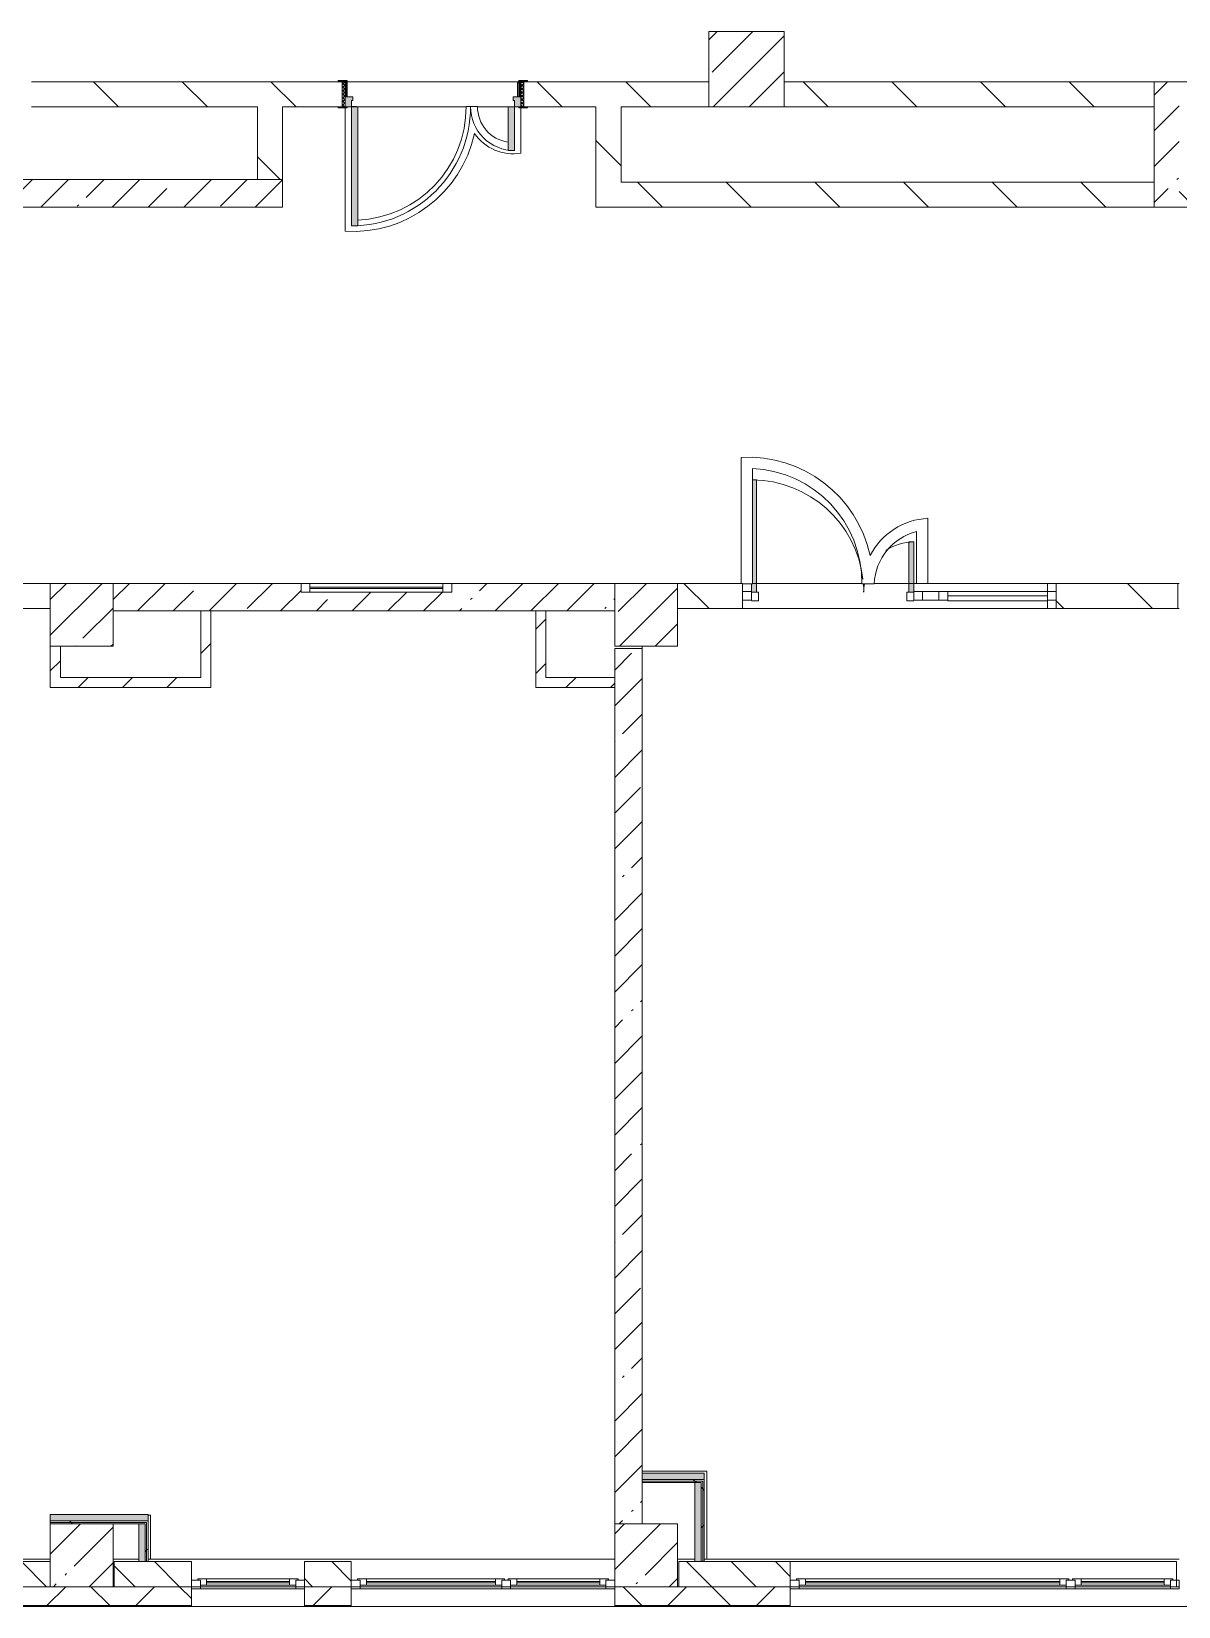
# Model space of a CAD drawing. Header units: millimetres. Extents: x -2911 to 185522, y -8553 to 29000.
# Drawn here: x 101272 to 110417, y -258 to 12300 of the extents above; entities that cross this region are included whole.
import ezdxf

# ---------------------------------------------------------------- set-up
doc = ezdxf.new("R2010")
doc.units = ezdxf.units.MM
for name, color, linetype, lineweight, true_color in [('A-DETL-GENF-3', 7, 'Continuous', 5, 0xaaaaaa), ('A-DOOR-2', 7, 'Continuous', 5, 0xaaaaaa), ('A-DOOR-3', 7, 'Continuous', 5, 0xe2e2e2), ('A-DOOR-FRAM-1', 7, 'Continuous', 5, 0xe2e2e2), ('A-DOOR-FRAM-2', 7, 'Continuous', 5, 0xaaaaaa), ('A-FLOR-2', 7, 'Continuous', 5, 0xaaaaaa), ('I-WALL-1', 7, 'Continuous', 5, 0xe7e7e7), ('I-WALL-2', 7, 'Continuous', 9, 0xe7e7e7)]:
    doc.layers.add(name, color=color, linetype=linetype, lineweight=lineweight, true_color=true_color)
for name, color, linetype, lineweight in [('A-GLAZ-2', 7, 'Continuous', 5), ('A-GLAZ-CURT-3', 7, 'Continuous', 5), ('A-GLAZ-CWMG-4', 7, 'Continuous', 5), ('A-WALL', 7, 'Continuous', 9), ('A-WALL-4', 7, 'Continuous', 5), ('I-WALL-3', 7, 'Continuous', 5), ('S-COLS-2', 7, 'Continuous', 5)]:
    doc.layers.add(name, color=color, linetype=linetype, lineweight=lineweight)
pattern_1 = [(45, (58512.32, 0), (-176.7767, 176.7767), [])]
pattern_2 = [(135, (58512.3, 0), (-353.5534, -353.5534), [])]
pattern_3 = [(45, (58512.3, 0), (-285.123, 285.123), []), (45, (58797.44, 0), (-285.123, 285.123), [504.031, -100.806, 16.764, -84.042])]
pattern_4 = [(135, (58512.32, 0), (-176.7767, -176.7767), [])]
pattern_5 = [(45, (58512.3, 0), (-530.33, 530.33), []), (135, (58512.3, 0), (-530.33, -530.33), [])]

# ---------------------------------------------------------------- blocks, each defined once
blk = doc.blocks.new('BSC_Колонна _Прямоугольная - 500х500-V63-2_7_1_птичка')
at = {"layer": 'S-COLS-2'}
h = blk.add_hatch(dxfattribs=at)
h.set_pattern_fill('FP_68', color=256, style=0, pattern_type=2)
h.set_pattern_definition([(45, (-43160, -7650), (-285.123, 285.123), []), (45, (-42874.88, -7650), (-285.123, 285.123), [504.031, -100.806, 16.764, -84.042])])
h.paths.add_polyline_path([(-250, -250), (250, -250), (250, 250), (-250, 250)])
for p, q in [((250, 250), (-250, 250)), ((-250, 250), (-250, -250)), ((250, -250), (250, 250)), ((-250, -250), (250, -250))]:
    blk.add_line(p, q, dxfattribs=at)
blk = doc.blocks.new('BSC_Колонна _Прямоугольная - 500х500-V64-2_7_1_птичка')
at = {"layer": 'S-COLS-2'}
h = blk.add_hatch(dxfattribs=at)
h.set_pattern_fill('FP_69', color=256, style=0, pattern_type=2)
h.set_pattern_definition([(45, (-47660, -7650), (-285.123, 285.123), []), (45, (-47374.88, -7650), (-285.123, 285.123), [504.031, -100.806, 16.764, -84.042])])
h.paths.add_polyline_path([(-250, -250), (250, -250), (250, 250), (-250, 250), (-250, 100)])
for p, q in [((250, 250), (-250, 250)), ((-250, 250), (-250, -250)), ((250, -250), (250, 250)), ((-250, -250), (250, -250))]:
    blk.add_line(p, q, dxfattribs=at)
blk = doc.blocks.new('BSC_Колонна _Прямоугольная - 500х500-V70-2_7_1_птичка')
at = {"layer": 'S-COLS-2'}
h = blk.add_hatch(dxfattribs=at)
h.set_pattern_fill('FP_75', color=256, style=0, pattern_type=2)
h.set_pattern_definition([(45, (-43160, -150), (-285.123, 285.123), []), (45, (-42874.88, -150), (-285.123, 285.123), [504.031, -100.806, 16.764, -84.042])])
h.paths.add_polyline_path([(-250, -250), (250, -250), (250, 250), (-250, 250)])
for p, q in [((250, 250), (-250, 250)), ((-250, 250), (-250, -250)), ((250, -250), (250, 250)), ((-250, -250), (250, -250))]:
    blk.add_line(p, q, dxfattribs=at)
blk = doc.blocks.new('BSC_Колонна _Прямоугольная - 500х500-V71-2_7_1_птичка')
at = {"layer": 'S-COLS-2'}
h = blk.add_hatch(dxfattribs=at)
h.set_pattern_fill('FP_76', color=256, style=0, pattern_type=2)
h.set_pattern_definition([(45, (-47660, -150), (-285.123, 285.123), []), (45, (-47374.88, -150), (-285.123, 285.123), [504.031, -100.806, 16.764, -84.042])])
h.paths.add_polyline_path([(-250, -250), (250, -250), (250, 250), (-250, 250), (-250, 80)])
for p, q in [((250, 250), (-250, 250)), ((-250, 250), (-250, -250)), ((250, -250), (250, 250)), ((-250, -250), (250, -250))]:
    blk.add_line(p, q, dxfattribs=at)
blk = doc.blocks.new('120_Окно_СКБ_2Ст - 120_Окно_СКБ_2Ст 3100х2500 _мал_ створка слева-2_-V104-2_7_1_птичка')
at = {"layer": 'A-GLAZ-2'}
for p, q in [((-1550, -127), (-1550, -57)), ((-1550, -57), (-1480, -57)), ((1550, -57), (-1550, -57)), ((-1480, -57), (-1480, -127)), ((-720, -87), (-1480, -87)), ((-1480, -87), (-1480, -127)), ((-1430, -137), (-1430, -87)), ((-1430, -107), (-770, -107)), ((-770, -117), (-1430, -117)), ((-770, -137), (-770, -87)), ((-720, -127), (-720, -57)), ((-720, -57), (-650, -57)), ((-720, -127), (-720, -87)), ((-650, -57), (-650, -127)), ((1480, -87), (-650, -87)), ((-650, -87), (-650, -127)), ((-600, -137), (-600, -87)), ((-600, -107), (1430, -107)), ((1430, -117), (-600, -117)), ((1430, -137), (1430, -87)), ((1480, -127), (1480, -57)), ((1480, -57), (1550, -57)), ((1480, -127), (1480, -87)), ((1550, -57), (1550, -127)), ((-1480, -127), (-1550, -127)), ((-1550, -127), (-1500, -127)), ((-1480, -127), (-1500, -127)), ((-1500, -127), (-1500, -137)), ((-1500, -137), (-700, -137)), ((-700, -137), (-1500, -137)), ((-650, -127), (-720, -127)), ((-700, -127), (-720, -127)), ((-700, -127), (-670, -127)), ((-700, -137), (-700, -127)), ((-650, -127), (-670, -127)), ((-670, -127), (-670, -137)), ((-670, -137), (1500, -137)), ((1500, -137), (-670, -137)), ((1550, -127), (1480, -127)), ((1500, -127), (1480, -127)), ((1500, -127), (1550, -127)), ((1500, -137), (1500, -127))]:
    blk.add_line(p, q, dxfattribs=at)
blk = doc.blocks.new('120_Окно_СКБ_2Ст - 120_Окно_СКБ_2Ст 2100х2500 _мал створка СЛЕВА_-V106-2_7_1_птичка')
at = {"layer": 'A-GLAZ-2'}
for p, q in [((-1050, -127), (-1050, -57)), ((-1050, -57), (-980, -57)), ((1050, -57), (-1050, -57)), ((-980, -57), (-980, -127)), ((-220, -87), (-980, -87)), ((-980, -87), (-980, -127)), ((-930, -137), (-930, -87)), ((-930, -107), (-270, -107)), ((-270, -117), (-930, -117)), ((-270, -137), (-270, -87)), ((-220, -127), (-220, -57)), ((-220, -57), (-150, -57)), ((-220, -127), (-220, -87)), ((-150, -57), (-150, -127)), ((980, -87), (-150, -87)), ((-150, -87), (-150, -127)), ((-100, -137), (-100, -87)), ((-100, -107), (930, -107)), ((930, -117), (-100, -117)), ((930, -137), (930, -87)), ((980, -127), (980, -57)), ((980, -57), (1050, -57)), ((980, -127), (980, -87)), ((1050, -57), (1050, -127)), ((-980, -127), (-1050, -127)), ((-1050, -127), (-1000, -127)), ((-980, -127), (-1000, -127)), ((-1000, -127), (-1000, -137)), ((-1000, -137), (-200, -137)), ((-200, -137), (-1000, -137)), ((-150, -127), (-220, -127)), ((-200, -127), (-220, -127)), ((-200, -127), (-170, -127)), ((-200, -137), (-200, -127)), ((-150, -127), (-170, -127)), ((-170, -127), (-170, -137)), ((-170, -137), (1000, -137)), ((1000, -137), (-170, -137)), ((1050, -127), (980, -127)), ((1000, -127), (980, -127)), ((1000, -127), (1050, -127)), ((1000, -137), (1000, -127))]:
    blk.add_line(p, q, dxfattribs=at)
blk = doc.blocks.new('110_Дверь_СКБ_2Ст - Д-6_л__ ДОО_Дв_1450x2100h_Дверь из раздевальной в коридор-V140-2_7_1_птичка')
at = {"layer": 'A-DOOR-2'}
h = blk.add_hatch(dxfattribs=at)
h.set_pattern_fill('FP_104', color=256, style=0, pattern_type=2)
h.set_pattern_definition([(135, (1576.41, 164.685), (-14.14214, -14.14214), []), (225, (1576.41, 164.685), (14.14214, -14.14214), [])])
h.paths.add_polyline_path([(737.5, 100), (712.5, 100), (712.5, -100), (737.5, -100), (737.5, 0.5)])
at = {"layer": 'A-DOOR-3'}
for points in [[(612.5, 1050), (612.5, 100), (662.5, 100), (662.5, 1050)], [(-637.5, 450), (-637.5, 100), (-587.5, 100), (-587.5, 450)]]:
    blk.add_hatch(color=256, dxfattribs=at).paths.add_polyline_path(points)
h = blk.add_hatch(color=256, dxfattribs=at)
h.paths.add_polyline_path([(-637.5, 100), (-687.5, 100), (-687.5, 20), (-627.5, 20), (-627.5, 50), (-637.5, 50)])
h.paths.add_polyline_path([(712.5, 100), (662.5, 100), (662.5, 50), (652.5, 50), (652.5, 20), (712.5, 20)])
at = {"layer": 'A-DOOR-FRAM-1'}
for points in [[(-742.5, 108), (-742.5, 100), (-672.5, 100), (-672.5, 108)], [(-672.5, 20), (-687.5, 20), (-687.5, -100), (-672.5, -100), (-672.5, 0.5)], [(767.5, 108), (697.5, 108), (697.5, 100), (767.5, 100)], [(712.5, 20), (697.5, 20), (697.5, -100), (712.5, -100), (712.5, 0.5)], [(-672.5, -100), (-742.5, -100), (-742.5, -108), (-672.5, -108)], [(767.5, -100), (697.5, -100), (697.5, -108), (767.5, -108)]]:
    blk.add_hatch(color=256, dxfattribs=at).paths.add_polyline_path(points)
at = {"layer": 'A-DOOR-FRAM-2'}
h = blk.add_hatch(dxfattribs=at)
h.set_pattern_fill('FP_105', color=256, style=0, pattern_type=2)
h.set_pattern_definition([(45, (-546.384, 164.685), (-14.1421, 14.1421), []), (135, (-546.384, 164.685), (-14.1421, -14.1421), [])])
h.paths.add_polyline_path([(-712.5, 100), (-712.5, -100), (-687.5, -100), (-687.5, 100)])
at = {"layer": 'A-DOOR-2'}
for p, q in [((662.5, 1050), (612.5, 1050)), ((612.5, 1050), (612.5, 100)), ((662.5, 100), (662.5, 1050)), ((-637.5, 450), (-637.5, 100)), ((-587.5, 450), (-637.5, 450)), ((-587.5, 100), (-587.5, 450)), ((-637.5, 100), (-587.5, 100)), ((612.5, 100), (662.5, 100))]:
    blk.add_line(p, q, dxfattribs=at)
for centre, radius, start, end in [((662.5, 100), 950, 90, 180), ((-637.5, 100), 350, 360, 90)]:
    blk.add_arc(centre, radius, start, end, dxfattribs=at)
at = {"layer": 'A-DOOR-FRAM-2'}
for p, q in [((-672.5, 108), (-742.5, 108)), ((-742.5, 108), (-742.5, 100)), ((-742.5, 100), (-672.5, 100)), ((-687.5, 100), (-712.5, 100)), ((-712.5, 100), (-712.5, -100)), ((-637.5, 100), (-687.5, 100)), ((-687.5, 100), (-687.5, 20)), ((-687.5, -100), (-687.5, 100)), ((-687.5, 20), (-627.5, 20)), ((-672.5, 20), (-687.5, 20)), ((-687.5, 20), (-687.5, -100)), ((-672.5, 100), (-672.5, 108)), ((-672.5, -100), (-672.5, 20)), ((-637.5, 50), (-637.5, 100)), ((-627.5, 50), (-637.5, 50)), ((-627.5, 20), (-627.5, 50)), ((662.5, 50), (652.5, 50)), ((652.5, 50), (652.5, 20)), ((652.5, 20), (712.5, 20)), ((662.5, 100), (662.5, 50)), ((712.5, 100), (662.5, 100)), ((767.5, 108), (697.5, 108)), ((697.5, 108), (697.5, 100)), ((697.5, 100), (767.5, 100)), ((712.5, 20), (697.5, 20)), ((697.5, 20), (697.5, -100)), ((712.5, 20), (712.5, 100)), ((737.5, 100), (712.5, 100)), ((712.5, 100), (712.5, -100)), ((712.5, -100), (712.5, 20)), ((737.5, -100), (737.5, 100)), ((767.5, 100), (767.5, 108)), ((-672.5, -100), (-742.5, -100)), ((-742.5, -100), (-742.5, -108)), ((-742.5, -108), (-672.5, -108)), ((-712.5, -100), (-687.5, -100)), ((-687.5, -100), (-672.5, -100)), ((-672.5, -108), (-672.5, -100)), ((697.5, -100), (712.5, -100)), ((767.5, -100), (697.5, -100)), ((697.5, -100), (697.5, -108)), ((697.5, -108), (767.5, -108)), ((712.5, -100), (737.5, -100)), ((767.5, -108), (767.5, -100))]:
    blk.add_line(p, q, dxfattribs=at)
blk = doc.blocks.new('120_Окно_СКБ_1Ст - 120_Окно_СКБ_1Ст 900х2500_h_-20664874-2_7_1_птичка')
at = {"layer": 'A-GLAZ-2'}
for p, q in [((-450, -127), (-450, -57)), ((-450, -57), (-380, -57)), ((450, -57), (-450, -57)), ((-380, -57), (-380, -127)), ((380, -87), (-380, -87)), ((-380, -87), (-380, -127)), ((-330, -137), (-330, -87)), ((-330, -107), (330, -107)), ((330, -117), (-330, -117)), ((330, -137), (330, -87)), ((380, -127), (380, -57)), ((380, -57), (450, -57)), ((380, -127), (380, -87)), ((450, -57), (450, -127)), ((-380, -127), (-450, -127)), ((-450, -127), (-400, -127)), ((-380, -127), (-400, -127)), ((-400, -127), (-400, -137)), ((-400, -137), (400, -137)), ((400, -137), (-400, -137)), ((450, -127), (380, -127)), ((400, -127), (380, -127)), ((400, -127), (450, -127)), ((400, -137), (400, -127))]:
    blk.add_line(p, q, dxfattribs=at)
blk = doc.blocks.new('120_Окно_СКБ_1Ст - 120_Окно_СКБ_1Ст 400х1200 EI30-24228621-2_7_1_птичка')
at = {"layer": 'A-GLAZ-2'}
for p, q in [((-600, 40), (-600, 110)), ((-600, 110), (-530, 110)), ((600, 110), (-600, 110)), ((-530, 40), (-600, 40)), ((-600, 40), (600, 40)), ((-530, 110), (-530, 40)), ((530, 80), (-530, 80)), ((530, 70), (-530, 70)), ((530, 40), (530, 110)), ((530, 110), (600, 110)), ((600, 40), (530, 40)), ((600, 110), (600, 40))]:
    blk.add_line(p, q, dxfattribs=at)
blk = doc.blocks.new('Прямоугольный импост - 50 x 70 мм-V214-2_7_1_птичка')
at = {"layer": 'A-GLAZ-CWMG-4'}
for p, q in [((-70, 35), (0, 35)), ((-70, -35), (-70, 35)), ((0, 35), (0, -35)), ((0, -35), (-70, -35))]:
    blk.add_line(p, q, dxfattribs=at)
blk = doc.blocks.new('Дверь_Витражная_остекление_ - ДВН_ДАО_Главный вход_1200 в свету-V222-2_7_1_птичка')
at = {"layer": 'A-DOOR-3'}
for points in [[(-639, 30), (-607, 30), (-607, 925), (-639, 925), (-639, 97), (-647, 97), (-647, 30)], [(647, 30), (647, 430), (607, 430), (607, 30)]]:
    blk.add_hatch(color=256, dxfattribs=at).paths.add_polyline_path(points)
at = {"layer": 'A-DETL-GENF-3'}
for p, q in [((-607, 925), (-639, 925)), ((-607, 30), (-607, 925)), ((647, 430), (607, 430)), ((607, 430), (607, 30)), ((647, 35), (647, 430)), ((-647, 97), (-647, 35)), ((-647, 30), (-607, 30)), ((-592, 30), (-647, 30)), ((-592, -40), (-592, 30)), ((592, -40), (592, 30)), ((592, 30), (647, 30)), ((607, 30), (647, 30)), ((-647, -40), (-592, -40)), ((647, -40), (592, -40))]:
    blk.add_line(p, q, dxfattribs=at)
at = {"layer": 'A-DOOR-2'}
for p, q in [((647, 430), (647, 35)), ((-647, 97), (-647, 35))]:
    blk.add_line(p, q, dxfattribs=at)
for centre, radius, start, end in [((-647, 30), 895, 6.6442, 89.4744), ((647, 30), 400, 90, 124.0488), ((-647, 30), 895, 360, 4.3606), ((647, 30), 400, 170.1518, 180)]:
    blk.add_arc(centre, radius, start, end, dxfattribs=at)
blk = doc.blocks.new('Системная панель - Стемалит - 40мм-V216-2_7_1_птичка')
at = {"layer": 'A-GLAZ-CURT-3'}
for p, q in [((65, 35), (-65, 35)), ((-65, 35), (-65, -35)), ((65, -35), (65, 35)), ((-65, -35), (65, -35))]:
    blk.add_line(p, q, dxfattribs=at)
blk = doc.blocks.new('Прямоугольный импост - 50 x 70 мм-V217-2_7_1_птичка')
at = {"layer": 'A-GLAZ-CWMG-4'}
for p, q in [((-35, 35), (35, 35)), ((-35, -35), (-35, 35)), ((35, 35), (35, -35)), ((35, -35), (-35, -35))]:
    blk.add_line(p, q, dxfattribs=at)
blk = doc.blocks.new('Прямоугольный импост - 50 x 70 мм-V218-2_7_1_птичка')
at = {"layer": 'A-GLAZ-CWMG-4'}
for p, q in [((0, 35), (-70, 35)), ((-70, 35), (-70, -35)), ((0, -35), (0, 35)), ((-70, -35), (0, -35))]:
    blk.add_line(p, q, dxfattribs=at)
blk = doc.blocks.new('Системная панель - Стекло - 40мм-V223-2_7_1_птичка')
at = {"layer": 'A-GLAZ-CURT-3'}
for p, q in [((397.5, 0), (-397.5, 0)), ((-397.5, 0), (-397.5, -40)), ((397.5, -40), (397.5, 0)), ((-397.5, -40), (397.5, -40))]:
    blk.add_line(p, q, dxfattribs=at)
blk = doc.blocks.new('Прямоугольный импост - 50 x 70 мм-V220-2_7_1_птичка')
at = {"layer": 'A-GLAZ-CWMG-4'}
for p, q in [((-35, 35), (35, 35)), ((-35, -35), (-35, 35)), ((35, 35), (35, -35)), ((35, -35), (-35, -35))]:
    blk.add_line(p, q, dxfattribs=at)
blk = doc.blocks.new('Прямоугольный импост - 50 x 70 мм-V221-2_7_1_птичка')
at = {"layer": 'A-GLAZ-CWMG-4'}
blk.add_line((41991, 7835), (41196, 7835), dxfattribs=at)

msp = doc.modelspace()

# ---------------------------------------------------------------- hatches: boundary and pattern name
at = {"layer": 'A-WALL-4'}
h = msp.add_hatch(dxfattribs=at)
h.set_pattern_fill('FP_95', color=256, style=0, pattern_type=2)
h.set_pattern_definition(pattern_4)
h.paths.add_polyline_path([(101422.3157, -100), (101422.3157, 100), (101172.3157, 100), (101172.3157, -100)])
h.paths.add_polyline_path([(97562.3156, -100), (98072.3157, -100), (98072.3157, 100), (97562.3156, 100)])
h = msp.add_hatch(dxfattribs=at)
h.set_pattern_fill('FP_95', color=256, style=0, pattern_type=2)
h.set_pattern_definition(pattern_4)
h.paths.add_polyline_path([(103448.649, -100), (103822.3157, -100), (103822.3157, 100), (103448.649, 100)])
h.paths.add_polyline_path([(102548.649, -100), (102548.649, 100), (101932.3157, 100), (101932.3157, -100)])
h = msp.add_hatch(dxfattribs=at)
h.set_pattern_fill('FP_95', color=256, style=0, pattern_type=2)
h.set_pattern_definition(pattern_4)
h.paths.add_polyline_path([(107322.3157, -100), (107322.3157, 100), (106432.3157, 100), (106432.3157, -100), (106527.6583, -100)])
h = msp.add_hatch(dxfattribs=at)
h.set_pattern_fill('FP_85', color=256, style=0, pattern_type=2)
h.set_pattern_definition([(45, (58512.3, 0), (-353.5534, 353.5534), []), (135, (58512.3, 0), (-353.5534, -353.5534), [])])
h.paths.add_polyline_path([(134212.3157, -250), (134212.3157, -100), (130072.3157, -100), (130072.3157, -250), (133425.7391, -250)])
h.paths.add_polyline_path([(127860.619, -250), (129172.3157, -250), (129172.3157, -100), (125572.3157, -100), (125572.3157, -250), (126005.5789, -250)])
h.paths.add_polyline_path([(116572.3157, -250), (117322.3157, -250), (117322.3157, -100), (116572.3157, -100)])
h.paths.add_polyline_path([(115422.3157, -250), (115672.3157, -250), (115672.3157, -100), (114922.3157, -100), (114922.3157, -250), (115339.0986, -250)])
h.paths.add_polyline_path([(119422.3157, -250), (120572.3157, -250), (120572.3157, -100), (119422.3157, -100)])
h.paths.add_polyline_path([(123672.3157, -250), (124672.3157, -250), (124672.3157, -100), (123672.3157, -100)])
h.paths.add_polyline_path([(101922.3157, -250), (102548.649, -250), (102548.649, -100), (101172.3157, -100), (101172.3157, -250), (101890.0582, -250)])
h.paths.add_polyline_path([(110422.3157, -250), (111822.3157, -250), (111822.3157, -100), (110422.3157, -100)])
h.paths.add_polyline_path([(107322.3157, -250), (107322.3157, -100), (105922.3157, -100), (105922.3157, -250), (106527.6583, -250)])
h.paths.add_polyline_path([(103448.649, -250), (103822.3157, -250), (103822.3157, -100), (103448.649, -100)])
h.paths.add_polyline_path([(97272.3157, -250), (98072.3157, -250), (98072.3157, -100), (97272.3157, -100), (97272.3157, -176.4331)])
at = {"layer": 'I-WALL-1'}
for points in [[(106636.4061, 755), (106636.4061, 805), (106142.3157, 805), (106142.3157, 755), (106527.6583, 755)], [(106611.4061, 100), (106611.4061, 730), (106561.4061, 730), (106561.4061, 100)], [(102177.3157, 100), (102177.3157, 400), (102127.3157, 400), (102127.3157, 100)]]:
    msp.add_hatch(color=256, dxfattribs=at).paths.add_polyline_path(points)
at = {"layer": 'I-WALL-2'}
msp.add_hatch(color=256, dxfattribs=at).paths.add_polyline_path([(102202.3157, 425), (102202.3157, 475), (101422.3157, 475), (101422.3157, 425), (101890.0582, 425)])
at = {"layer": 'I-WALL-3'}
h = msp.add_hatch(dxfattribs=at)
h.set_pattern_fill('FP_96', color=256, style=0, pattern_type=2)
h.set_pattern_definition(pattern_2)
h.paths.add_polyline_path([(109310.2184, 11699.9998), (110222.3156, 11699.9998), (110222.3156, 11899.9998), (107272.3157, 11899.9998), (107272.3157, 11699.9998), (108382.6984, 11699.9998)])
h.paths.add_polyline_path([(101272.3157, 11699.9998), (103748.0288, 11699.9998), (103745.0982, 11899.9998), (101272.3157, 11899.9998)])
h.paths.add_polyline_path([(105198.0288, 11699.9998), (106672.3157, 11699.9998), (106672.3157, 11899.9998), (105198.0288, 11899.9998), (105198.0288, 11799.4753)])
h = msp.add_hatch(dxfattribs=at)
h.set_pattern_fill('FP_93', color=256, style=0, pattern_type=2)
h.set_pattern_definition(pattern_3)
h.paths.add_polyline_path([(110222.3156, 10900), (110422.3156, 10900), (110422.3156, 11899.9998), (110222.3156, 11899.9998), (110222.3156, 11100)])
h = msp.add_hatch(dxfattribs=at)
h.set_pattern_fill('FP_96', color=256, style=0, pattern_type=2)
h.set_pattern_definition(pattern_2)
h.paths.add_polyline_path([(103273.0288, 11120), (103273.0288, 11699.9998), (103073.0288, 11699.9998), (103073.0288, 11120)])
h = msp.add_hatch(dxfattribs=at)
h.set_pattern_fill('FP_96', color=256, style=0, pattern_type=2)
h.set_pattern_definition(pattern_2)
h.paths.add_polyline_path([(105973.0288, 11100), (105973.0288, 11699.9998), (105773.0288, 11699.9998), (105773.0288, 11100)])
h = msp.add_hatch(dxfattribs=at)
h.set_pattern_fill('FP_93', color=256, style=0, pattern_type=2)
h.set_pattern_definition(pattern_3)
h.paths.add_polyline_path([(100892.3157, 10900), (103273.0288, 10900), (103273.0288, 11120), (100892.3157, 11120)])
h = msp.add_hatch(dxfattribs=at)
h.set_pattern_fill('FP_96', color=256, style=0, pattern_type=2)
h.set_pattern_definition(pattern_2)
h.paths.add_polyline_path([(119672.3157, 10900), (119672.3157, 11100), (117852.3157, 11100), (117852.3157, 10900), (118585.4187, 10900)])
h.paths.add_polyline_path([(113020.2985, 10900), (114012.3157, 10900), (114012.3157, 11100), (110422.3156, 11100), (110422.3156, 10900), (111165.2585, 10900)])
h.paths.add_polyline_path([(114912.3157, 10900), (115122.3157, 10900), (115122.3157, 11100), (114912.3157, 11100), (114912.3157, 10980)])
h.paths.add_polyline_path([(116742.3157, 10900), (116952.3157, 10900), (116952.3157, 11100), (116742.3157, 11100), (116742.3157, 10980)])
h.paths.add_polyline_path([(116042.3157, 10900), (116042.3157, 11100), (115822.3157, 11100), (115822.3157, 10900)])
h.paths.add_polyline_path([(105773.0288, 10900), (110222.3156, 10900), (110222.3156, 11100), (105773.0288, 11100)])
h = msp.add_hatch(dxfattribs=at)
h.set_pattern_fill('FP_96', color=256, style=0, pattern_type=2)
h.set_pattern_definition(pattern_2)
h.paths.add_polyline_path([(101422.3157, 7700), (101422.3157, 7900), (100573.3156, 7900), (100573.3156, 7700)])
h.paths.add_polyline_path([(98073.3156, 7700), (98073.3156, 7900), (97552.3156, 7900), (97552.3156, 7700)])
h = msp.add_hatch(dxfattribs=at)
h.set_pattern_fill('FP_93', color=256, style=0, pattern_type=2)
h.set_pattern_definition(pattern_3)
h.paths.add_polyline_path([(103745.0982, 7680), (105922.3157, 7680), (105922.3157, 7900), (104622.3157, 7900), (104622.3157, 7830), (103422.3157, 7830), (103422.3157, 7900), (101922.3157, 7900), (101922.3157, 7680), (102702.3157, 7680)])
h = msp.add_hatch(dxfattribs=at)
h.set_pattern_fill('FP_96', color=256, style=0, pattern_type=2)
h.set_pattern_definition(pattern_2)
h.paths.add_polyline_path([(110412.3157, 7700), (110412.3157, 7900), (109442.3157, 7900), (109442.3157, 7700)])
h.paths.add_polyline_path([(106422.3157, 7700), (106942.3157, 7700), (106942.3157, 7900), (106422.3157, 7900), (106422.3157, 7750.3292)])
h = msp.add_hatch(dxfattribs=at)
h.set_pattern_fill('FP_97', color=256, style=0, pattern_type=2)
h.set_pattern_definition(pattern_1)
h.paths.add_polyline_path([(102702.3157, 7070), (102702.3157, 7680), (102622.3157, 7680), (102622.3157, 7070)])
h = msp.add_hatch(dxfattribs=at)
h.set_pattern_fill('FP_97', color=256, style=0, pattern_type=2)
h.set_pattern_definition(pattern_1)
h.paths.add_polyline_path([(105372.3157, 7070), (105372.3157, 7680), (105292.3157, 7680), (105292.3157, 7070)])
h = msp.add_hatch(dxfattribs=at)
h.set_pattern_fill('FP_97', color=256, style=0, pattern_type=2)
h.set_pattern_definition(pattern_1)
h.paths.add_polyline_path([(101502.3157, 7150), (101502.3157, 7400), (101422.3157, 7400), (101422.3157, 7150)])
h = msp.add_hatch(dxfattribs=at)
h.set_pattern_fill('FP_93', color=256, style=0, pattern_type=2)
h.set_pattern_definition(pattern_3)
h.paths.add_polyline_path([(106027.0777, 400), (106142.3157, 400), (106142.3157, 7380), (105922.3157, 7380), (105922.3157, 400), (106025.0395, 400)])
h = msp.add_hatch(dxfattribs=at)
h.set_pattern_fill('FP_97', color=256, style=0, pattern_type=2)
h.set_pattern_definition(pattern_1)
h.paths.add_polyline_path([(102622.3157, 7070), (102622.3157, 7150), (101422.3157, 7150), (101422.3157, 7070), (101890.0582, 7070)])
h = msp.add_hatch(dxfattribs=at)
h.set_pattern_fill('FP_97', color=256, style=0, pattern_type=2)
h.set_pattern_definition(pattern_1)
h.paths.add_polyline_path([(105922.3157, 7070), (105922.3157, 7150), (105372.3157, 7150), (105372.3157, 7070), (105600.1383, 7070)])
h = msp.add_hatch(dxfattribs=at)
h.set_pattern_fill('FP_197', color=256, style=0, pattern_type=2)
h.set_pattern_definition(pattern_5)
h.paths.add_polyline_path([(106623.9061, 742.5), (106636.4061, 742.5), (106636.4061, 755), (106142.3157, 755), (106142.3157, 742.5), (106527.6583, 742.5)])
h = msp.add_hatch(dxfattribs=at)
h.set_pattern_fill('FP_197', color=256, style=0, pattern_type=2)
h.set_pattern_definition(pattern_5)
h.paths.add_polyline_path([(106611.4061, 730), (106623.9061, 730), (106623.9061, 742.5), (106142.3157, 742.5), (106142.3157, 730), (106561.4061, 730)])
h = msp.add_hatch(dxfattribs=at)
h.set_pattern_fill('FP_197', color=256, style=0, pattern_type=2)
h.set_pattern_definition(pattern_5)
h.paths.add_polyline_path([(106623.9061, 100), (106623.9061, 730), (106611.4061, 730), (106611.4061, 100)])
h = msp.add_hatch(dxfattribs=at)
h.set_pattern_fill('FP_197', color=256, style=0, pattern_type=2)
h.set_pattern_definition(pattern_5)
h.paths.add_polyline_path([(106636.4061, 100), (106636.4061, 742.5), (106623.9061, 742.5), (106623.9061, 100)])
h = msp.add_hatch(dxfattribs=at)
h.set_pattern_fill('FP_197', color=256, style=0, pattern_type=2)
h.set_pattern_definition(pattern_5)
h.paths.add_polyline_path([(102189.8157, 412.5), (102202.3157, 412.5), (102202.3157, 425), (101422.3157, 425), (101422.3157, 412.5), (101890.0582, 412.5)])
h = msp.add_hatch(dxfattribs=at)
h.set_pattern_fill('FP_197', color=256, style=0, pattern_type=2)
h.set_pattern_definition(pattern_5)
h.paths.add_polyline_path([(102189.8157, 400), (102189.8157, 412.5), (101422.3157, 412.5), (101422.3157, 400), (102177.3157, 400)])
h = msp.add_hatch(dxfattribs=at)
h.set_pattern_fill('FP_197', color=256, style=0, pattern_type=2)
h.set_pattern_definition(pattern_5)
h.paths.add_polyline_path([(102189.8157, 100), (102189.8157, 400), (102177.3157, 400), (102177.3157, 100)])
h = msp.add_hatch(dxfattribs=at)
h.set_pattern_fill('FP_197', color=256, style=0, pattern_type=2)
h.set_pattern_definition(pattern_5)
h.paths.add_polyline_path([(102189.8157, 100), (102202.3157, 100), (102202.3157, 412.5), (102189.8157, 412.5), (102189.8157, 230.4865)])
at = {"layer": 'S-COLS-2'}
h = msp.add_hatch(dxfattribs=at)
h.set_pattern_fill('FP_93', color=256, style=0, pattern_type=2)
h.set_pattern_definition(pattern_3)
h.paths.add_polyline_path([(107272.3157, 11699.9998), (107272.3157, 12299.9998), (106672.3157, 12299.9998), (106672.3157, 11699.9998)])

# ---------------------------------------------------------------- linework, layer by layer
at = {"layer": 'A-FLOR-2'}
for p, q in [((105148.0288, 11779.9998), (105148.0288, 11889.568)), ((105148.0288, 11889.568), (105158.0288, 11889.568)), ((103773.0288, 11691.9998), (103773.0288, 10706.8105)), ((103863.0288, 11702.9998), (103823.0288, 11702.9998)), ((104828.0445, 11702.9998), (104738.0238, 11702.9998)), ((105173.0288, 11329.8309), (105173.0288, 11691.9998)), ((106930.3911, 8904.6192), (106930.3911, 7900)), ((107020.3911, 7897), (107020.3911, 8815.2283)), ((108419.3157, 7900), (108419.3157, 8418.4252)), ((108329.3157, 8314.1936), (108329.3157, 7900)), ((106942.3157, 7897), (107020.3911, 7897)), ((107020.3911, 7900), (107892.7305, 7900)), ((107892.8786, 7897), (107990.8491, 7897)), ((107991.234, 7900), (109442.3157, 7900)), ((109372.3157, 7900), (108419.3157, 7900)), ((109372.3157, 7835), (109372.3157, 7900)), ((110412.3157, 7900), (110422.3157, 7900)), ((109372.3157, 7700), (109372.3157, 7760)), ((110422.3157, 7700), (110412.3157, 7700)), ((106142.3157, 7400), (106142.3157, 7380)), ((106142.3157, 820), (106656.4061, 820)), ((106656.4061, 820), (106656.4061, 120)), ((102202.3157, 470), (102222.3157, 470)), ((102222.3157, 470), (102222.3157, 120))]:
    msp.add_line(p, q, dxfattribs=at)
for centre, radius, start, end in [((103833.0288, 11699.9998), 905, 272.53584418, 0.18993111), ((105113.0288, 11699.9998), 285, 179.39687539, 261.89793692), ((103833.0288, 11699.9998), 995, 266.54288079, 347.60213422), ((105113.0288, 11699.9998), 375, 214.7270687, 279.20689622), ((106982.9231, 7906), 1000, 12.44956139, 93.01124911), ((106982.9231, 7906), 910, 359.43332921, 87.6402592), ((108444.3157, 7875), 544, 92.6340058, 153.04618041), ((108444.3157, 7875), 454, 104.6731103, 177.22246478)]:
    msp.add_arc(centre, radius, start, end, dxfattribs=at)
at = {"layer": 'A-WALL'}
for p, q in [((103073.0288, 11120), (103273.0288, 11120)), ((110222.3156, 11100), (110222.3156, 10900)), ((102702.3157, 7680), (102622.3157, 7680)), ((105372.3157, 7680), (105292.3157, 7680)), ((105922.3157, 7070), (105922.3157, 7150)), ((106142.3157, 805), (106142.3157, 730)), ((106142.3157, 755), (106636.4061, 755)), ((106142.3157, 742.5), (106623.9061, 742.5)), ((106611.4061, 730), (106561.4061, 730)), ((106611.4061, 100), (106611.4061, 730)), ((106623.9061, 100), (106623.9061, 742.5)), ((102202.3157, 425), (101422.3157, 425)), ((102189.8157, 412.5), (101422.3157, 412.5)), ((102177.3157, 400), (102127.3157, 400)), ((102177.3157, 100), (102177.3157, 400)), ((102189.8157, 100), (102189.8157, 412.5)), ((101172.3157, -100), (101422.3157, -100)), ((101932.3157, -100), (102548.649, -100)), ((103448.649, -100), (103822.3157, -100)), ((106432.3157, -100), (107322.3157, -100)), ((101172.3157, -250), (102548.649, -250)), ((103448.649, -250), (103822.3157, -250)), ((105922.3157, -250), (107322.3157, -250)), ((101172.3157, -253), (102548.649, -253)), ((103448.649, -253), (103822.3157, -253)), ((105922.3157, -253), (107322.3157, -253))]:
    msp.add_line(p, q, dxfattribs=at)
at = {"layer": 'A-WALL-4'}
for p, q in [((97562.3156, 100), (101422.3157, 100)), ((102548.649, 100), (101932.3157, 100)), ((101932.3157, 100), (101932.3157, -100)), ((102548.649, -258), (102548.649, 100)), ((103822.3157, 100), (103448.649, 100)), ((103448.649, 100), (103448.649, -258)), ((103822.3157, -258), (103822.3157, 100)), ((106432.3157, 100), (106432.3157, -100)), ((106432.3157, 100), (110402.3157, 100)), ((107322.3157, -258), (107322.3157, 100)), ((110402.3157, -100), (110402.3157, 100)), ((101922.3157, -100), (101932.3157, -100)), ((105922.3157, -100), (105922.3157, -258)), ((106422.3157, -100), (106432.3157, -100)), ((116572.3157, -258), (97272.3157, -258))]:
    msp.add_line(p, q, dxfattribs=at)
at = {"layer": 'I-WALL-3'}
for p, q in [((103718.0288, 11899.9998), (101272.3157, 11899.9998)), ((103788.0288, 11899.9998), (105158.0288, 11899.9998)), ((106672.3157, 11899.9998), (105228.0288, 11899.9998)), ((106672.3157, 11699.9998), (106672.3157, 11899.9998)), ((112672.3157, 11899.9998), (107272.3157, 11899.9998)), ((107272.3157, 11899.9998), (107272.3157, 11699.9998)), ((110222.3156, 11899.9998), (110222.3156, 11100)), ((101272.3157, 11699.9998), (103073.0288, 11699.9998)), ((103073.0288, 11699.9998), (103073.0288, 11120)), ((103273.0288, 11699.9998), (103718.0288, 11699.9998)), ((103273.0288, 10900), (103273.0288, 11699.9998)), ((104737.8558, 11699.9998), (103873.0288, 11699.9998)), ((105073.0288, 11699.9998), (104828.3301, 11699.9998)), ((105228.0288, 11699.9998), (105773.0288, 11699.9998)), ((105773.0288, 11699.9998), (105773.0288, 10900)), ((105973.0288, 11699.9998), (106672.3157, 11699.9998)), ((105973.0288, 11100), (105973.0288, 11699.9998)), ((107272.3157, 11699.9998), (110222.3156, 11699.9998)), ((103073.0288, 11120), (100892.3157, 11120)), ((110222.3156, 11100), (105973.0288, 11100)), ((100892.3157, 10900), (103273.0288, 10900)), ((105773.0288, 10900), (114212.3157, 10900)), ((100573.3156, 7900), (101422.3157, 7900)), ((103422.3157, 7900), (101922.3157, 7900)), ((105922.3157, 7900), (104622.3157, 7900)), ((106942.3157, 7900), (106422.3157, 7900)), ((106942.3157, 7700), (106942.3157, 7900)), ((107020.3911, 7900), (107892.7305, 7900)), ((107991.234, 7900), (108329.3157, 7900)), ((109372.3157, 7900), (110412.3157, 7900)), ((109442.3157, 7900), (109442.3157, 7700)), ((110412.3157, 7700), (110412.3157, 7900)), ((101422.3157, 7700), (97552.3156, 7700)), ((101922.3157, 7680), (102622.3157, 7680)), ((102622.3157, 7680), (102622.3157, 7150)), ((102702.3157, 7070), (102702.3157, 7680)), ((102702.3157, 7680), (105292.3157, 7680)), ((105292.3157, 7680), (105292.3157, 7070)), ((105372.3157, 7150), (105372.3157, 7680)), ((105372.3157, 7680), (105922.3157, 7680)), ((110412.3157, 7700), (106422.3157, 7700)), ((101422.3157, 7400), (101422.3157, 7070)), ((101502.3157, 7150), (101502.3157, 7400)), ((106142.3157, 7380), (105922.3157, 7380)), ((105922.3157, 7380), (105922.3157, 7150)), ((106142.3157, 805), (106142.3157, 7380)), ((101422.3157, 7070), (102702.3157, 7070)), ((102622.3157, 7150), (101502.3157, 7150)), ((105292.3157, 7070), (105922.3157, 7070)), ((105922.3157, 7150), (105372.3157, 7150)), ((105922.3157, 7070), (105922.3157, 400)), ((106636.4061, 805), (106142.3157, 805)), ((106636.4061, 100), (106636.4061, 805)), ((106142.3157, 400), (106142.3157, 730)), ((106142.3157, 730), (106561.4061, 730)), ((106561.4061, 730), (106561.4061, 100)), ((102202.3157, 475), (101422.3157, 475)), ((101422.3157, 475), (101422.3157, 400)), ((101922.3157, 400), (102127.3157, 400)), ((102127.3157, 400), (102127.3157, 100)), ((102202.3157, 100), (102202.3157, 475)), ((97801.9156, 120), (101422.3157, 120)), ((101922.3157, 120), (102127.3157, 120)), ((102201.4823, 120), (105922.3157, 120)), ((106422.3157, 120), (106561.4061, 120)), ((106636.4061, 120), (110422.3157, 120)), ((103448.649, -100), (102548.649, -100)), ((105922.3157, -100), (103822.3157, -100)), ((110422.3157, -100), (107322.3157, -100))]:
    msp.add_line(p, q, dxfattribs=at)
at = {"layer": 'S-COLS-2'}
for p, q in [((107272.3157, 12299.9998), (106672.3157, 12299.9998)), ((106672.3157, 12299.9998), (106672.3157, 11899.9998)), ((107272.3157, 11899.9998), (107272.3157, 12299.9998)), ((106672.3157, 11899.9998), (106672.3157, 11699.9998)), ((107272.3157, 11699.9998), (107272.3157, 11899.9998)), ((106672.3157, 11699.9998), (107272.3157, 11699.9998))]:
    msp.add_line(p, q, dxfattribs=at)

# ---------------------------------------------------------------- block references
at = {"layer": 'A-DOOR-2', "rotation": 180}
msp.add_blockref('110_Дверь_СКБ_2Ст - Д-6_л__ ДОО_Дв_1450x2100h_Дверь из раздевальной в коридор-V140-2_7_1_птичка', (104485.5288, 11799.9998), dxfattribs=at)
at = {"layer": 'A-DOOR-2'}
msp.add_blockref('Дверь_Витражная_остекление_ - ДВН_ДАО_Главный вход_1200 в свету-V222-2_7_1_птичка', (107659.8157, 7800), dxfattribs=at)
at = {"layer": 'A-GLAZ-2'}
msp.add_blockref('120_Окно_СКБ_1Ст - 120_Окно_СКБ_1Ст 400х1200 EI30-24228621-2_7_1_птичка', (104022.3157, 7790), dxfattribs=at)
at = {"layer": 'A-GLAZ-2', "rotation": 180}
for name, p in [('120_Окно_СКБ_1Ст - 120_Окно_СКБ_1Ст 900х2500_h_-20664874-2_7_1_птичка', (102998.649, -175)), ('120_Окно_СКБ_2Ст - 120_Окно_СКБ_2Ст 2100х2500 _мал створка СЛЕВА_-V106-2_7_1_птичка', (104872.3157, -175)), ('120_Окно_СКБ_2Ст - 120_Окно_СКБ_2Ст 3100х2500 _мал_ створка слева-2_-V104-2_7_1_птичка', (108872.3157, -175))]:
    msp.add_blockref(name, p, dxfattribs=at)
at = {"layer": 'A-GLAZ-CURT-3'}
for name, p in [('Системная панель - Стемалит - 40мм-V216-2_7_1_птичка', (108442.3157, 7800)), ('Системная панель - Стекло - 40мм-V223-2_7_1_птичка', (108974.8157, 7800))]:
    msp.add_blockref(name, p, dxfattribs=at)
at = {"layer": 'A-GLAZ-CWMG-4', "rotation": 180}
msp.add_blockref('Прямоугольный импост - 50 x 70 мм-V218-2_7_1_птичка', (106942.3157, 7800), dxfattribs=at)
at = {"layer": 'A-GLAZ-CWMG-4', "extrusion": (0, 0, -1), "rotation": 180}
for name, p in [('Прямоугольный импост - 50 x 70 мм-V217-2_7_1_птичка', (-108342.3157, 7800)), ('Прямоугольный импост - 50 x 70 мм-V220-2_7_1_птичка', (-108542.3157, 7800)), ('Прямоугольный импост - 50 x 70 мм-V214-2_7_1_птичка', (-109442.3157, 7800))]:
    msp.add_blockref(name, p, dxfattribs=at)
at = {"layer": 'A-GLAZ-CWMG-4'}
msp.add_blockref('Прямоугольный импост - 50 x 70 мм-V221-2_7_1_птичка', (67381.3159, 0), dxfattribs=at)
at = {"layer": 'S-COLS-2'}
for name, p in [('BSC_Колонна _Прямоугольная - 500х500-V63-2_7_1_птичка', (101672.3157, 7650)), ('BSC_Колонна _Прямоугольная - 500х500-V64-2_7_1_птичка', (106172.3157, 7650)), ('BSC_Колонна _Прямоугольная - 500х500-V70-2_7_1_птичка', (101672.3157, 150)), ('BSC_Колонна _Прямоугольная - 500х500-V71-2_7_1_птичка', (106172.3157, 150))]:
    msp.add_blockref(name, p, dxfattribs=at)

doc.saveas('drawing.dxf')
